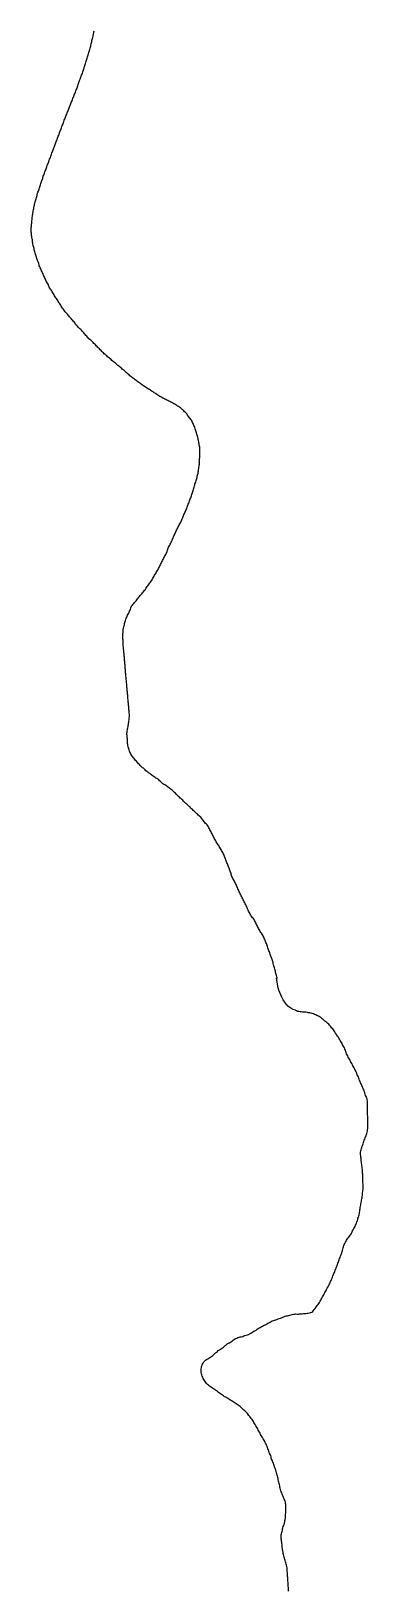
# Model space of a CAD drawing. Header units: inches. Extents: x 141448 to 685535, y 3466439 to 4099221.
# Drawn here: x 164746 to 169013, y 3940774 to 3960580 of the extents above; entities that cross this region are included whole.
import ezdxf

# ---------------------------------------------------------------- set-up
doc = ezdxf.new("R2010")
doc.units = ezdxf.units.IN
doc.header["$MEASUREMENT"] = 0
doc.layers.add('az_county', color=7, linetype='Continuous')

msp = doc.modelspace()

# ---------------------------------------------------------------- linework, layer by layer
at = {"layer": 'az_county'}
msp.add_lwpolyline([(168007.6875, 3940769), (168007.28125, 3940784.75), (168006.890625, 3940800.25), (168006.390625, 3940816.25), (168005.59375, 3940831.75), (168004.78125, 3940847.75), (168003.890625, 3940863.25), (168002.984375, 3940879), (168001.984375, 3940894.75), (168000.890625, 3940910.25), (167999.890625, 3940926), (167998.78125, 3940941.75), (167997.6875, 3940957.5), (167996.6875, 3940973.25), (167995.59375, 3940988.75), (167994.484375, 3941004.5), (167993.28125, 3941020.25), (167992.1875, 3941035.75), (167992.09375, 3941051.75), (167991.390625, 3941067.25), (167988.984375, 3941082.75), (167985.1875, 3941098.25), (167979.59375, 3941112.75), (167973.984375, 3941127.5), (167968.6875, 3941142.25), (167964.1875, 3941157.25), (167960.28125, 3941172.5), (167956.484375, 3941187.75), (167952.890625, 3941203.25), (167949.28125, 3941218.5), (167945.59375, 3941233.75), (167942.1875, 3941249.25), (167939.1875, 3941264.5), (167937.1875, 3941280.25), (167934.28125, 3941295.75), (167930.78125, 3941311.25), (167927.984375, 3941326.5), (167926.984375, 3941342.25), (167926.390625, 3941357.75), (167924.890625, 3941373.75), (167923.28125, 3941389.25), (167920.6875, 3941408.5), (167918.78125, 3941420.25), (167917.28125, 3941436), (167916.890625, 3941451.75), (167916.78125, 3941467.25), (167916.890625, 3941483.25), (167918.1875, 3941498.75), (167921.984375, 3941514.25), (167926.1875, 3941529.25), (167930.28125, 3941544.5), (167934.1875, 3941559.75), (167937.59375, 3941575.25), (167941.59375, 3941590.25), (167947.59375, 3941604.75), (167953.390625, 3941619.25), (167956.984375, 3941634.75), (167960.09375, 3941650.25), (167963.890625, 3941665.5), (167967.28125, 3941680.75), (167969.6875, 3941696.25), (167971.484375, 3941711.75), (167971.484375, 3941727.75), (167972.28125, 3941743.25), (167973.1875, 3941759.25), (167973.984375, 3941774.75), (167974.59375, 3941790.25), (167975.09375, 3941806.25), (167975.78125, 3941821.75), (167976.390625, 3941837.75), (167976.390625, 3941853.25), (167974.890625, 3941869), (167972.1875, 3941884.75), (167969.28125, 3941900.25), (167965.6875, 3941915.25), (167959.6875, 3941929.75), (167952.28125, 3941943.75), (167946.09375, 3941958.25), (167940.1875, 3941972.75), (167934.1875, 3941987.25), (167928.390625, 3942001.75), (167922.78125, 3942016.5), (167916.890625, 3942031.25), (167910.984375, 3942045.75), (167905.890625, 3942060.75), (167901.890625, 3942075.75), (167900.1875, 3942091.5), (167897.984375, 3942107), (167895.28125, 3942122.5), (167892.09375, 3942137.75), (167887.09375, 3942152.75), (167882.09375, 3942167.75), (167879.484375, 3942183.25), (167876.78125, 3942198.75), (167872.28125, 3942213.75), (167867.28125, 3942228.75), (167863.59375, 3942244.25), (167860.09375, 3942259.5), (167855.890625, 3942274.5), (167851.375, 3942289.75), (167846.578125, 3942304.75), (167841.578125, 3942319.5), (167836.46875, 3942334.25), (167831.46875, 3942349.25), (167826.375, 3942364.25), (167821.375, 3942379.25), (167816.265625, 3942394), (167811.171875, 3942408.75), (167806.171875, 3942423.75), (167794.96875, 3942445.5), (167789.875, 3942460.25), (167786.765625, 3942475.75), (167782.46875, 3942491), (167774.96875, 3942504.75), (167769.078125, 3942519.25), (167765.078125, 3942534.5), (167760.375, 3942549.5), (167753.96875, 3942563.75), (167748.078125, 3942578.5), (167742.078125, 3942593.25), (167736.171875, 3942607.75), (167730.171875, 3942622.25), (167723.96875, 3942636.75), (167717.265625, 3942650.75), (167709.96875, 3942664.75), (167702.375, 3942678.5), (167694.671875, 3942692.25), (167686.765625, 3942705.75), (167678.171875, 3942719.25), (167669.96875, 3942732.5), (167661.96875, 3942746), (167654.46875, 3942759.75), (167647.875, 3942774.25), (167640.46875, 3942788), (167632.078125, 3942801.25), (167624.96875, 3942815.25), (167618.875, 3942829.75), (167611.078125, 3942843.5), (167603.171875, 3942857), (167595.171875, 3942870.75), (167587.171875, 3942884.25), (167579.078125, 3942897.75), (167570.875, 3942911), (167562.578125, 3942924.25), (167554.265625, 3942937.75), (167545.875, 3942951), (167536.46875, 3942963.75), (167526.265625, 3942975.75), (167516.671875, 3942988.25), (167506.96875, 3943000.5), (167497.078125, 3943012.75), (167486.671875, 3943024.5), (167476.671875, 3943036.75), (167471.078125, 3943043.25), (167466.578125, 3943048.75), (167455.671875, 3943060), (167443.578125, 3943070.25), (167431.171875, 3943079.75), (167419.875, 3943090.75), (167408.671875, 3943101.75), (167397.171875, 3943112.75), (167384.875, 3943122.25), (167371.875, 3943130.75), (167358.375, 3943139.25), (167344.765625, 3943147.25), (167331.375, 3943155.25), (167318.46875, 3943164.5), (167305.875, 3943173.75), (167292.671875, 3943182.25), (167279.265625, 3943190.5), (167265.765625, 3943198.75), (167252.265625, 3943206.75), (167238.875, 3943214.75), (167225.375, 3943223), (167211.96875, 3943231.25), (167198.46875, 3943239.25), (167185.46875, 3943248.25), (167172.671875, 3943257.25), (167159.96875, 3943266.5), (167147.171875, 3943275.75), (167134.46875, 3943285), (167121.765625, 3943294.25), (167109.078125, 3943303.75), (167096.375, 3943312.75), (167083.46875, 3943321.75), (167070.46875, 3943330.75), (167057.46875, 3943339.25), (167044.765625, 3943348.75), (167031.96875, 3943357.75), (167018.375, 3943365.75), (167004.96875, 3943374.25), (166992.96875, 3943384.25), (166981.96875, 3943395.5), (166970.765625, 3943406.75), (166960.375, 3943418.25), (166950.578125, 3943430.75), (166941.96875, 3943443.75), (166934.765625, 3943457.75), (166928.171875, 3943472.25), (166921.875, 3943486.5), (166915.765625, 3943501.25), (166909.578125, 3943515.75), (166903.96875, 3943530.5), (166899.96875, 3943545.5), (166899.46875, 3943561.25), (166900.375, 3943577), (166901.375, 3943592.75), (166903.375, 3943608.25), (166907.171875, 3943623.5), (166912.078125, 3943638.5), (166918.171875, 3943653.25), (166925.671875, 3943667), (166934.171875, 3943680.25), (166944.96875, 3943691.5), (166957.375, 3943701.25), (166970.46875, 3943710), (166983.578125, 3943718.75), (166996.578125, 3943727.75), (167009.765625, 3943736.25), (167022.96875, 3943745), (167036.078125, 3943753.75), (167048.765625, 3943762.75), (167060.46875, 3943773.25), (167070.96875, 3943785.25), (167083.171875, 3943794.75), (167096.765625, 3943803), (167107.96875, 3943813.75), (167118.671875, 3943825.5), (167131.46875, 3943834.25), (167145.375, 3943841.75), (167158.96875, 3943850), (167171.96875, 3943858.75), (167183.578125, 3943869.25), (167194.96875, 3943880.25), (167207.265625, 3943890), (167219.765625, 3943899.5), (167232.671875, 3943908.75), (167245.765625, 3943917.25), (167259.375, 3943925.25), (167273.578125, 3943932.25), (167287.46875, 3943939.25), (167300.265625, 3943948.25), (167311.46875, 3943959.5), (167323.96875, 3943969.25), (167337.265625, 3943977.75), (167351.375, 3943984.25), (167366.265625, 3943989.75), (167381.375, 3943994), (167396.671875, 3943997.75), (167412.078125, 3944001), (167427.375, 3944004.75), (167441.578125, 3944011.25), (167456.171875, 3944017), (167471.265625, 3944021.75), (167486.46875, 3944026.25), (167501.375, 3944031), (167515.765625, 3944037.25), (167529.375, 3944044.75), (167542.375, 3944053.75), (167555.46875, 3944062.75), (167569.078125, 3944070.5), (167582.96875, 3944077.75), (167596.375, 3944086.25), (167609.171875, 3944095.25), (167621.875, 3944104.5), (167635.171875, 3944112.75), (167649.265625, 3944120), (167663.375, 3944126.75), (167677.375, 3944134.25), (167691.265625, 3944141.5), (167705.078125, 3944148.75), (167718.96875, 3944156.25), (167732.765625, 3944163.75), (167746.578125, 3944171.25), (167760.46875, 3944178.75), (167774.375, 3944186.25), (167788.171875, 3944193.75), (167802.375, 3944200.75), (167816.96875, 3944206.25), (167831.96875, 3944211.25), (167846.875, 3944216), (167861.765625, 3944221), (167876.671875, 3944226.25), (167891.375, 3944231.75), (167906.078125, 3944237.25), (167920.765625, 3944242.75), (167935.46875, 3944248.75), (167949.765625, 3944255.25), (167964.375, 3944261), (167979.578125, 3944264.75), (167995.078125, 3944267.75), (168010.578125, 3944270.5), (168025.96875, 3944273.75), (168041.265625, 3944277.25), (168056.578125, 3944281.5), (168071.875, 3944285.25), (168087.171875, 3944288.75), (168102.671875, 3944290), (168118.375, 3944288.5), (168134.171875, 3944287.5), (168149.765625, 3944289.5), (168165.375, 3944291.75), (168181.078125, 3944292.5), (168196.671875, 3944293.75), (168212.375, 3944295.75), (168227.96875, 3944297.25), (168243.671875, 3944298.25), (168259.265625, 3944300.25), (168274.671875, 3944303.5), (168289.96875, 3944307.75), (168304.46875, 3944313.25), (168316.578125, 3944323.25), (168326.265625, 3944335.75), (168335.671875, 3944348.5), (168345.265625, 3944360.75), (168354.96875, 3944373.25), (168364.46875, 3944385.75), (168373.765625, 3944398.5), (168382.96875, 3944411.25), (168391.96875, 3944424.25), (168400.578125, 3944437.25), (168408.765625, 3944450.75), (168416.671875, 3944464.25), (168424.375, 3944478.25), (168431.96875, 3944491.75), (168439.46875, 3944505.75), (168446.96875, 3944519.5), (168454.46875, 3944533.25), (168461.875, 3944547.25), (168469.171875, 3944561.25), (168476.671875, 3944575), (168484.265625, 3944588.75), (168491.96875, 3944602.5), (168499.765625, 3944616.25), (168507.484375, 3944630), (168514.984375, 3944643.75), (168522.390625, 3944657.75), (168529.484375, 3944671.75), (168536.28125, 3944685.75), (168542.59375, 3944700.25), (168548.6875, 3944714.75), (168554.78125, 3944729.25), (168560.78125, 3944743.75), (168566.78125, 3944758.25), (168572.6875, 3944772.75), (168578.484375, 3944787.25), (168584.390625, 3944802), (168590.09375, 3944816.75), (168595.890625, 3944831.25), (168601.59375, 3944845.75), (168607.1875, 3944860.75), (168612.890625, 3944875.25), (168618.484375, 3944890), (168624.09375, 3944904.75), (168629.59375, 3944919.5), (168635.09375, 3944934.25), (168640.6875, 3944948.75), (168646.09375, 3944963.75), (168651.59375, 3944978.25), (168657.09375, 3944993.25), (168662.484375, 3945008), (168667.890625, 3945022.75), (168673.390625, 3945037.5), (168678.78125, 3945052.25), (168684.1875, 3945067), (168688.78125, 3945082), (168692.6875, 3945097.25), (168696.1875, 3945112.75), (168699.984375, 3945128), (168704.484375, 3945143), (168709.984375, 3945157.75), (168715.984375, 3945172.25), (168722.59375, 3945186.5), (168730.1875, 3945200.25), (168738.28125, 3945213.75), (168745.484375, 3945227.75), (168753.28125, 3945241.5), (168762.390625, 3945254.25), (168772.09375, 3945266.75), (168782.484375, 3945278.75), (168792.28125, 3945290.75), (168801.1875, 3945303.75), (168808.984375, 3945317.5), (168814.984375, 3945332), (168821.484375, 3945346.25), (168829.6875, 3945359.75), (168837.890625, 3945373.25), (168844.984375, 3945387.25), (168851.6875, 3945401.5), (168858.1875, 3945415.75), (168864.59375, 3945430.25), (168870.6875, 3945444.75), (168876.59375, 3945459.25), (168881.78125, 3945474.25), (168885.78125, 3945489.25), (168889.484375, 3945504.75), (168893.984375, 3945519.75), (168898.484375, 3945534.75), (168902.78125, 3945549.75), (168906.984375, 3945565), (168910.390625, 3945580.25), (168913.1875, 3945595.75), (168914.6875, 3945611.5), (168916.59375, 3945627), (168919.1875, 3945642.75), (168921.6875, 3945658.25), (168924.390625, 3945673.75), (168926.984375, 3945689.25), (168929.6875, 3945704.75), (168932.390625, 3945720.25), (168935.09375, 3945735.75), (168937.78125, 3945751.25), (168940.6875, 3945766.5), (168943.984375, 3945782), (168946.78125, 3945797.25), (168947.1875, 3945813.25), (168947.390625, 3945828.75), (168949.6875, 3945844.25), (168952.1875, 3945859.75), (168954.59375, 3945875.25), (168955.890625, 3945891.25), (168956.390625, 3945906.75), (168955.6875, 3945922.75), (168953.1875, 3945938.25), (168951.09375, 3945953.75), (168950.390625, 3945969.25), (168949.984375, 3945985.25), (168949.78125, 3946000.75), (168949.890625, 3946016.75), (168950.484375, 3946032.25), (168951.09375, 3946048.25), (168950.484375, 3946063.75), (168948.6875, 3946079.25), (168946.984375, 3946095.25), (168946.484375, 3946110.75), (168946.09375, 3946126.5), (168944.59375, 3946142.25), (168942.484375, 3946157.75), (168940.1875, 3946173.25), (168937.890625, 3946188.75), (168935.59375, 3946204.25), (168933.375, 3946219.5), (168931.375, 3946235.75), (168929.671875, 3946251.25), (168927.875, 3946266.75), (168926.078125, 3946282.25), (168924.46875, 3946298), (168923.078125, 3946313.75), (168922.078125, 3946329.5), (168922.46875, 3946345.25), (168925.375, 3946360.75), (168929.078125, 3946375.75), (168933.671875, 3946391), (168938.671875, 3946405.75), (168943.875, 3946420.75), (168949.078125, 3946435.75), (168954.375, 3946450.25), (168959.578125, 3946465.25), (168964.765625, 3946480.25), (168969.375, 3946495.25), (168974.265625, 3946510.25), (168980.46875, 3946524.75), (168986.875, 3946539), (168993.375, 3946553.5), (168999.078125, 3946568.25), (169003.265625, 3946583), (169006.765625, 3946598.25), (169009.578125, 3946614), (169011.671875, 3946629.75), (169012.875, 3946645.25), (169013.078125, 3946661.25), (169013.265625, 3946676.75), (169013.375, 3946692.5), (169013.46875, 3946708.25), (169013.375, 3946723.75), (169013.265625, 3946739.75), (169013.171875, 3946755.25), (169012.96875, 3946771.25), (169012.765625, 3946786.75), (169012.46875, 3946802.5), (169012.265625, 3946818.25), (169011.96875, 3946834), (169011.578125, 3946849.75), (169011.265625, 3946865.5), (169010.875, 3946881.25), (169010.46875, 3946897), (169010.078125, 3946912.75), (169009.671875, 3946928.25), (169009.265625, 3946944.25), (169008.875, 3946959.75), (169008.46875, 3946975.75), (169008.171875, 3946991.25), (169006.96875, 3947007.25), (169003.96875, 3947022.25), (168997.96875, 3947036.75), (168991.578125, 3947051.25), (168986.265625, 3947066.25), (168981.171875, 3947081.25), (168976.875, 3947096.25), (168971.875, 3947111.25), (168965.875, 3947125.75), (168959.765625, 3947140.25), (168953.46875, 3947154.75), (168947.265625, 3947169), (168940.96875, 3947183.5), (168934.578125, 3947197.75), (168928.375, 3947212.25), (168922.078125, 3947226.75), (168915.96875, 3947241.25), (168910.171875, 3947255.75), (168904.96875, 3947270.75), (168899.96875, 3947285.75), (168894.375, 3947300.25), (168886.671875, 3947313.75), (168878.96875, 3947327.75), (168873.671875, 3947342.5), (168868.671875, 3947357.25), (168862.171875, 3947371.75), (168855.078125, 3947385.75), (168847.96875, 3947399.75), (168840.671875, 3947413.75), (168833.46875, 3947427.75), (168826.171875, 3947441.75), (168818.875, 3947455.5), (168811.46875, 3947469.25), (168804.078125, 3947483.25), (168796.671875, 3947497.25), (168789.265625, 3947511), (168781.078125, 3947524.5), (168772.96875, 3947537.75), (168766.765625, 3947552.25), (168760.578125, 3947566.75), (168752.96875, 3947580.75), (168745.875, 3947594.75), (168739.96875, 3947609.25), (168734.671875, 3947624.25), (168729.46875, 3947638.75), (168723.671875, 3947653.5), (168716.671875, 3947667.75), (168709.46875, 3947681.5), (168702.078125, 3947695.5), (168694.578125, 3947709.25), (168687.078125, 3947723.25), (168679.46875, 3947736.75), (168671.765625, 3947750.5), (168663.96875, 3947764.25), (168656.265625, 3947777.75), (168648.671875, 3947791.75), (168640.671875, 3947805.25), (168631.765625, 3947818.25), (168622.578125, 3947830.75), (168616.671875, 3947839.75), (168613.875, 3947844), (168605.265625, 3947857.25), (168597.171875, 3947870.75), (168588.96875, 3947884.25), (168579.46875, 3947896.75), (168569.578125, 3947908.75), (168559.46875, 3947921), (168549.375, 3947933), (168539.078125, 3947944.75), (168528.96875, 3947957), (168518.96875, 3947969.25), (168507.875, 3947980.25), (168495.765625, 3947990.25), (168483.171875, 3947999.75), (168470.671875, 3948009.25), (168458.375, 3948019.25), (168446.375, 3948029.25), (168434.171875, 3948039.25), (168421.671875, 3948048.75), (168408.765625, 3948057.75), (168395.46875, 3948066.25), (168381.875, 3948074), (168367.875, 3948081.25), (168353.46875, 3948087.75), (168339.46875, 3948094.75), (168325.46875, 3948101.75), (168310.265625, 3948105.75), (168294.875, 3948109.25), (168279.46875, 3948112.75), (168264.078125, 3948115.75), (168248.671875, 3948119), (168233.171875, 3948121.5), (168217.46875, 3948122.25), (168201.671875, 3948122.5), (168186.078125, 3948123.75), (168170.46875, 3948125.5), (168154.765625, 3948127.5), (168139.078125, 3948129.25), (168123.765625, 3948132.25), (168109.46875, 3948138.75), (168100.578125, 3948143.25), (168095.375, 3948146.25), (168080.265625, 3948150.75), (168065.171875, 3948155.25), (168051.96875, 3948163.25), (168039.671875, 3948173.25), (168026.46875, 3948181.75), (168013.375, 3948190.75), (168001.265625, 3948200.75), (167989.875, 3948211.5), (167979.171875, 3948223), (167969.078125, 3948235.25), (167941.96875, 3948278.5), (167924.875, 3948312.25), (167910.078125, 3948340.75), (167896.578125, 3948371.25), (167887.96875, 3948401.25), (167876.875, 3948430.25), (167854.671875, 3948553), (167864.171875, 3948552.75), (167863.375, 3948558.75), (167859.171875, 3948572.5), (167854.96875, 3948586.25), (167851.46875, 3948600.25), (167848.375, 3948614), (167845.265625, 3948628), (167842.078125, 3948641.75), (167838.875, 3948655.75), (167835.765625, 3948669.75), (167832.375, 3948683.75), (167828.25, 3948697.25), (167823.859375, 3948711), (167819.75, 3948724.75), (167815.953125, 3948738.5), (167812.25, 3948752.25), (167808.5625, 3948766.25), (167804.5625, 3948779.75), (167799.953125, 3948793.25), (167795.25, 3948806.75), (167790.453125, 3948820.25), (167785.5625, 3948833.75), (167780.65625, 3948847.25), (167775.75, 3948860.75), (167770.75, 3948874), (167765.75, 3948887.25), (167760.65625, 3948900.75), (167755.65625, 3948914.25), (167750.75, 3948927.75), (167746.0625, 3948941.25), (167741.953125, 3948954.75), (167737.65625, 3948968.5), (167732.75, 3948981.75), (167727.5625, 3948995.25), (167722.25, 3949008.5), (167716.5625, 3949021.75), (167710.75, 3949034.75), (167705.15625, 3949047.75), (167699.453125, 3949061), (167693.75, 3949074.25), (167687.859375, 3949087.25), (167681.65625, 3949100), (167674.859375, 3949112.5), (167667.25, 3949124.75), (167659.0625, 3949136.25), (167650.859375, 3949148.25), (167643.25, 3949160.25), (167636.359375, 3949172.75), (167629.453125, 3949185.25), (167622.75, 3949197.75), (167616.0625, 3949210.75), (167609.453125, 3949223.25), (167602.953125, 3949236), (167596.5625, 3949248.75), (167590.15625, 3949261.75), (167583.75, 3949274.25), (167578.453125, 3949287.75), (167573.75, 3949301.25), (167565.0625, 3949312.25), (167553.859375, 3949321.75), (167543.453125, 3949331.75), (167536.0625, 3949343.75), (167529.25, 3949356.25), (167522.65625, 3949368.75), (167516.0625, 3949381.25), (167509.5625, 3949394.25), (167503.25, 3949407), (167496.953125, 3949419.75), (167490.65625, 3949432.75), (167484.453125, 3949445.75), (167478.25, 3949458.5), (167472.15625, 3949471.5), (167465.953125, 3949484.25), (167459.859375, 3949498.75), (167453.65625, 3949510.25), (167447.453125, 3949523.25), (167441.25, 3949536.25), (167434.953125, 3949549), (167428.5625, 3949561.75), (167422.15625, 3949574.5), (167415.65625, 3949587.25), (167409.15625, 3949600), (167402.859375, 3949612.75), (167396.75, 3949625.75), (167390.65625, 3949638.75), (167384.75, 3949651.75), (167378.859375, 3949664.75), (167372.953125, 3949677.75), (167366.953125, 3949690.75), (167360.953125, 3949703.75), (167354.953125, 3949716.75), (167348.953125, 3949729.75), (167342.953125, 3949742.75), (167336.859375, 3949755.75), (167330.75, 3949768.5), (167324.5625, 3949781.25), (167318.0625, 3949794.25), (167311.0625, 3949806.75), (167304.0625, 3949819.25), (167297.5625, 3949831.75), (167291.953125, 3949844.75), (167287.359375, 3949858.5), (167283.25, 3949872.25), (167279.5625, 3949886.25), (167275.0625, 3949899.75), (167270.0625, 3949913), (167264.953125, 3949926.25), (167259.75, 3949939.75), (167254.5625, 3949953), (167249.359375, 3949966.25), (167244.0625, 3949979.75), (167238.859375, 3949992.75), (167233.5625, 3950006.25), (167228.453125, 3950019.75), (167218.25, 3950045.25), (167213.0625, 3950058.75), (167207.953125, 3950072), (167202.65625, 3950085.25), (167197.359375, 3950098.75), (167192.15625, 3950112), (167186.65625, 3950125.25), (167180.65625, 3950138.25), (167174.0625, 3950150.75), (167167.25, 3950163.25), (167160.15625, 3950175.75), (167152.953125, 3950188.25), (167145.75, 3950200.5), (167138.453125, 3950212.75), (167130.953125, 3950225), (167123.359375, 3950237), (167115.5625, 3950249), (167107.859375, 3950261.25), (167100.15625, 3950273.25), (167092.65625, 3950285.25), (167085.5625, 3950297.75), (167078.65625, 3950310.25), (167071.859375, 3950322.75), (167065.15625, 3950335.5), (167058.5625, 3950348.25), (167051.953125, 3950361), (167045.453125, 3950373.75), (167038.859375, 3950386.5), (167032.359375, 3950399.25), (167025.859375, 3950412), (167019.359375, 3950424.75), (167012.75, 3950437.5), (167006.15625, 3950450.25), (166999.453125, 3950462.75), (166992.65625, 3950475.25), (166985.859375, 3950487.75), (166978.859375, 3950500.25), (166969.25, 3950510.25), (166957.65625, 3950519), (166947.859375, 3950529.25), (166938.453125, 3950540.25), (166929.75, 3950551.5), (166921.65625, 3950563.25), (166913.5625, 3950575.25), (166904.5625, 3950586.25), (166894.75, 3950596.75), (166884.5625, 3950606.75), (166873.75, 3950616), (166862.65625, 3950625), (166852.65625, 3950635.25), (166842.75, 3950645.5), (166832.359375, 3950655.25), (166821.75, 3950664.75), (166811.359375, 3950674.75), (166801.0625, 3950684.75), (166790.75, 3950694.75), (166780.453125, 3950704.75), (166770.359375, 3950714.75), (166760.25, 3950724.75), (166750.0625, 3950734.75), (166739.953125, 3950744.75), (166729.75, 3950754.75), (166719.453125, 3950764.75), (166708.75, 3950774.25), (166697.15625, 3950782.75), (166686.65625, 3950792.25), (166677.75, 3950803.75), (166667.859375, 3950813.75), (166656.953125, 3950823.25), (166645.953125, 3950832.25), (166635.140625, 3950841.75), (166624.640625, 3950851.25), (166614.046875, 3950861), (166603.4375, 3950870.75), (166593.140625, 3950880.75), (166583.34375, 3950891), (166573.640625, 3950901.5), (166563.84375, 3950912), (166553.640625, 3950921.75), (166542.9375, 3950931.25), (166531.9375, 3950940.5), (166520.734375, 3950949.25), (166509.546875, 3950958.25), (166498.34375, 3950967.25), (166487.140625, 3950976.25), (166475.84375, 3950984.75), (166464.546875, 3950993.5), (166452.9375, 3951001.75), (166440.4375, 3951009), (166427.734375, 3951015.75), (166415.640625, 3951023.25), (166404.640625, 3951032.25), (166394.234375, 3951042), (166384.046875, 3951052.25), (166373.734375, 3951062), (166362.84375, 3951071.25), (166351.4375, 3951079.75), (166339.640625, 3951088), (166327.640625, 3951095.75), (166315.734375, 3951103.75), (166303.9375, 3951111.75), (166292.34375, 3951120.25), (166280.84375, 3951128.75), (166269.4375, 3951137.25), (166258.046875, 3951146), (166248.734375, 3951153), (166235.140625, 3951163.25), (166223.546875, 3951171.5), (166211.734375, 3951179.75), (166200.046875, 3951187.75), (166190.234375, 3951198.25), (166181.234375, 3951209.5), (166171.4375, 3951219.75), (166159.046875, 3951226.75), (166147.546875, 3951235.25), (166137.4375, 3951245.25), (166127.546875, 3951255.75), (166117.84375, 3951266.25), (166108.046875, 3951276.75), (166098.4375, 3951287.25), (166088.84375, 3951298), (166079.4375, 3951308.75), (166070.140625, 3951319.75), (166061.046875, 3951330.75), (166051.9375, 3951341.75), (166042.9375, 3951352.75), (166034.140625, 3951364), (166025.4375, 3951375.25), (166017.34375, 3951387.25), (166010.4375, 3951399.75), (166004.34375, 3951412.75), (165998.4375, 3951425.75), (165992.9375, 3951438.75), (165988.34375, 3951452.25), (165984.4375, 3951466.25), (165979.9375, 3951479.75), (165974.84375, 3951493.25), (165971.34375, 3951507), (165969.734375, 3951521.25), (165968.9375, 3951535.25), (165968.546875, 3951549.75), (165968.140625, 3951564.25), (165967.34375, 3951578.25), (165966.046875, 3951592.75), (165964.4375, 3951606.75), (165962.84375, 3951621), (165961.234375, 3951635.25), (165960.046875, 3951649.5), (165960.546875, 3951663.75), (165961.734375, 3951678), (165962.734375, 3951692.25), (165965.046875, 3951706.25), (165967.9375, 3951720.25), (165971.046875, 3951734.25), (165973.84375, 3951748.25), (165976.140625, 3951762.5), (165978.34375, 3951776.75), (165980.34375, 3951790.75), (165982.4375, 3951805), (165984.734375, 3951819), (165987.140625, 3951833.25), (165988.734375, 3951847.25), (165989.84375, 3951861.75), (165990.546875, 3951875.75), (165991.140625, 3951890.25), (165990.640625, 3951904.5), (165989.4375, 3951918.75), (165988.234375, 3951932.75), (165987.046875, 3951947.25), (165985.734375, 3951961.25), (165984.546875, 3951975.75), (165983.234375, 3951989.75), (165982.046875, 3952004.25), (165980.734375, 3952018.25), (165979.4375, 3952032.75), (165978.234375, 3952046.75), (165976.9375, 3952061.25), (165975.640625, 3952075.25), (165974.4375, 3952089.75), (165973.140625, 3952103.75), (165971.84375, 3952118.25), (165970.546875, 3952132.25), (165969.234375, 3952146.5), (165967.9375, 3952160.75), (165966.640625, 3952175), (165965.4375, 3952189.25), (165964.140625, 3952203.5), (165962.84375, 3952217.75), (165961.546875, 3952232), (165960.234375, 3952246.25), (165958.9375, 3952260.5), (165957.640625, 3952274.75), (165956.4375, 3952289), (165955.140625, 3952303.25), (165953.84375, 3952317.25), (165952.546875, 3952331.75), (165951.234375, 3952345.75), (165949.9375, 3952360.25), (165948.734375, 3952374.25), (165947.4375, 3952388.75), (165946.234375, 3952402.75), (165944.9375, 3952417.25), (165943.734375, 3952431.25), (165942.4375, 3952445.75), (165941.234375, 3952459.75), (165940.046875, 3952474.25), (165938.84375, 3952488.25), (165937.640625, 3952502.75), (165936.4375, 3952516.75), (165935.34375, 3952531.25), (165934.234375, 3952545.25), (165933.046875, 3952559.75), (165931.9375, 3952573.75), (165930.84375, 3952588.25), (165929.640625, 3952602.25), (165928.4375, 3952616.75), (165927.34375, 3952630.75), (165926.046875, 3952645.25), (165924.84375, 3952659.25), (165923.640625, 3952673.75), (165922.140625, 3952687.75), (165920.34375, 3952702.25), (165918.546875, 3952716.25), (165916.9375, 3952730.5), (165915.9375, 3952744.75), (165914.9375, 3952759), (165914.046875, 3952773.5), (165913.234375, 3952787.5), (165912.4375, 3952801.75), (165911.640625, 3952816.25), (165910.9375, 3952830.25), (165910.234375, 3952844.75), (165909.546875, 3952858.75), (165908.9375, 3952873.25), (165908.4375, 3952887.5), (165908.046875, 3952901.75), (165908.046875, 3952916), (165908.734375, 3952930.25), (165910.046875, 3952944.5), (165911.4375, 3952958.75), (165911.546875, 3952973.25), (165912.140625, 3952987.25), (165916.734375, 3953000.75), (165922.234375, 3953014.25), (165925.9375, 3953027.75), (165928.546875, 3953042), (165930.9375, 3953056.25), (165933.4375, 3953070.25), (165936.640625, 3953084.25), (165940.9375, 3953097.75), (165945.9375, 3953111.25), (165951.4375, 3953124.25), (165957.140625, 3953137.5), (165963.046875, 3953150.75), (165968.9375, 3953163.75), (165975.4375, 3953176.25), (165981.9375, 3953189.25), (165987.84375, 3953202.25), (165993.4375, 3953215.25), (165998.84375, 3953228.5), (166004.234375, 3953241.75), (166009.4375, 3953255.25), (166014.234375, 3953268.75), (166021.234375, 3953281), (166030.234375, 3953292.25), (166039.546875, 3953303), (166048.546875, 3953314.25), (166057.546875, 3953325.25), (166066.546875, 3953336.25), (166075.546875, 3953347.25), (166084.546875, 3953358.5), (166093.546875, 3953369.75), (166102.546875, 3953380.75), (166111.546875, 3953391.75), (166120.4375, 3953403), (166129.4375, 3953414.25), (166138.34375, 3953425.25), (166147.34375, 3953436.5), (166156.4375, 3953447.75), (166165.84375, 3953458.25), (166175.140625, 3953469.25), (166184.34375, 3953480.25), (166193.140625, 3953491.25), (166201.546875, 3953502.75), (166209.84375, 3953514.75), (166217.9375, 3953526.25), (166226.140625, 3953538.25), (166234.4375, 3953549.75), (166242.84375, 3953561.25), (166251.234375, 3953572.75), (166259.4375, 3953584.75), (166267.34375, 3953596.75), (166274.734375, 3953608.75), (166282.046875, 3953621.25), (166289.140625, 3953633.5), (166296.234375, 3953645.75), (166303.4375, 3953658.25), (166310.640625, 3953670.75), (166317.9375, 3953683), (166325.234375, 3953695.25), (166332.4375, 3953707.75), (166339.640625, 3953719.75), (166346.84375, 3953732.25), (166353.9375, 3953744.75), (166361.046875, 3953757.25), (166367.9375, 3953769.75), (166374.640625, 3953782.25), (166381.046875, 3953795), (166387.4375, 3953807.75), (166393.734375, 3953820.75), (166400.046875, 3953833.5), (166406.34375, 3953846.25), (166412.546875, 3953859.25), (166418.84375, 3953872), (166425.140625, 3953884.75), (166431.4375, 3953897.75), (166437.84375, 3953910.5), (166444.34375, 3953923.25), (166451.34375, 3953935.75), (166458.140625, 3953948.25), (166464.34375, 3953961.25), (166469.4375, 3953974.5), (166473.9375, 3953988.25), (166478.234375, 3954001.75), (166482.9375, 3954015.25), (166488.546875, 3954028.25), (166495.640625, 3954040.75), (166502.640625, 3954053.25), (166509.546875, 3954065.75), (166515.9375, 3954078.75), (166521.9375, 3954091.5), (166527.734375, 3954104.75), (166533.546875, 3954117.75), (166539.34375, 3954130.75), (166545.046875, 3954143.75), (166550.734375, 3954157), (166556.4375, 3954170.25), (166562.140625, 3954183.25), (166567.9375, 3954196.25), (166573.734375, 3954209.25), (166579.4375, 3954222.5), (166585.140625, 3954235.75), (166591.140625, 3954248.75), (166597.34375, 3954261.5), (166603.84375, 3954274.25), (166610.34375, 3954287), (166616.9375, 3954299.75), (166623.546875, 3954312.25), (166630.234375, 3954324.75), (166637.234375, 3954337.25), (166643.9375, 3954350), (166649.84375, 3954363.25), (166655.4375, 3954376.25), (166661.046875, 3954389.25), (166666.546875, 3954402.75), (166671.9375, 3954415.75), (166677.546875, 3954429), (166683.046875, 3954442.25), (166688.734375, 3954455.25), (166694.640625, 3954468.25), (166700.640625, 3954481.25), (166706.640625, 3954494.25), (166712.4375, 3954507.25), (166718.046875, 3954520.5), (166723.34375, 3954533.75), (166728.234375, 3954547.25), (166732.9375, 3954560.75), (166737.9375, 3954574.25), (166743.046875, 3954587.5), (166748.234375, 3954600.75), (166753.4375, 3954614.25), (166758.546875, 3954627.5), (166763.34375, 3954640.75), (166767.9375, 3954654.25), (166772.640625, 3954667.75), (166777.234375, 3954681.5), (166781.84375, 3954695), (166786.34375, 3954708.75), (166790.84375, 3954722.25), (166795.234375, 3954735.75), (166799.734375, 3954749.25), (166804.046875, 3954763), (166807.9375, 3954776.75), (166811.4375, 3954790.75), (166815.046875, 3954804.5), (166818.734375, 3954818.25), (166822.84375, 3954832), (166827.234375, 3954845.5), (166831.640625, 3954859.25), (166836.140625, 3954872.75), (166840.34375, 3954886.25), (166844.4375, 3954900.25), (166848.546875, 3954913.75), (166852.4375, 3954927.75), (166856.140625, 3954941.5), (166859.4375, 3954955.25), (166862.140625, 3954969.25), (166864.4375, 3954983.5), (166866.546875, 3954997.75), (166868.4375, 3955011.75), (166870.234375, 3955026), (166872.140625, 3955040.25), (166874.234375, 3955054.25), (166876.640625, 3955068.5), (166878.546875, 3955082.75), (166878.640625, 3955096.75), (166877.4375, 3955111.25), (166878.140625, 3955125.25), (166879.9375, 3955139.75), (166881.734375, 3955153.75), (166883.234375, 3955168), (166884.140625, 3955182.25), (166884.640625, 3955196.75), (166884.9375, 3955210.75), (166885.140625, 3955225.25), (166885.234375, 3955239.5), (166885.4375, 3955253.75), (166885.234375, 3955268.25), (166884.140625, 3955282.25), (166882.140625, 3955296.5), (166879.4375, 3955310.75), (166876.640625, 3955324.75), (166874.140625, 3955338.75), (166871.9375, 3955352.75), (166869.734375, 3955366.75), (166867.4375, 3955381), (166864.640625, 3955395), (166861.4375, 3955409), (166858.046875, 3955422.75), (166854.546875, 3955436.75), (166850.84375, 3955450.75), (166847.046875, 3955464.25), (166843.140625, 3955478.25), (166839.140625, 3955491.75), (166834.640625, 3955505.25), (166829.546875, 3955518.75), (166824.140625, 3955532), (166819.046875, 3955545.25), (166814.4375, 3955559), (166809.734375, 3955572.5), (166804.640625, 3955585.75), (166798.84375, 3955598.75), (166792.4375, 3955611.75), (166785.640625, 3955624.25), (166783.046875, 3955628.75), (166783.34375, 3955636.25), (166770.9375, 3955648.75), (166763.140625, 3955660.75), (166753.640625, 3955671.5), (166743.34375, 3955681.75), (166734.234375, 3955692.5), (166729.046875, 3955706), (166721.734375, 3955718), (166711.546875, 3955728), (166700.84375, 3955737.75), (166690.84375, 3955747.75), (166681.34375, 3955758.75), (166670.9375, 3955768.25), (166660.234375, 3955777.75), (166649.234375, 3955786.75), (166637.9375, 3955795.75), (166626.34375, 3955804), (166614.4375, 3955812.25), (166602.546875, 3955819.75), (166590.4375, 3955827.5), (166578.234375, 3955835.25), (166566.046875, 3955842.5), (166553.734375, 3955849.75), (166541.4375, 3955857), (166528.9375, 3955864), (166516.234375, 3955870.75), (166503.4375, 3955877), (166490.640625, 3955883.25), (166477.84375, 3955889.75), (166464.9375, 3955896), (166452.046875, 3955902.25), (166439.140625, 3955908.25), (166426.234375, 3955914.75), (166413.546875, 3955921.25), (166400.9375, 3955927.75), (166388.546875, 3955935), (166376.34375, 3955942.25), (166364.234375, 3955949.75), (166352.140625, 3955957.75), (166340.234375, 3955965.5), (166328.34375, 3955973.25), (166316.4375, 3955981.25), (166304.546875, 3955989.25), (166292.625, 3955998.5), (166280.71875, 3956005.25), (166268.625, 3956013), (166256.625, 3956020.75), (166244.53125, 3956028.25), (166232.421875, 3956036), (166220.421875, 3956043.75), (166208.328125, 3956051.25), (166193.828125, 3956061), (166181.921875, 3956068.75), (166169.921875, 3956076.75), (166158.125, 3956084.75), (166146.328125, 3956092.75), (166134.625, 3956101.25), (166123.03125, 3956109.5), (166111.421875, 3956117.75), (166099.828125, 3956126.25), (166088.328125, 3956134.75), (166076.71875, 3956143.25), (166065.21875, 3956151.75), (166053.828125, 3956160.25), (166042.421875, 3956168.75), (166031.125, 3956177.75), (166019.921875, 3956186.25), (166008.828125, 3956195.5), (165997.921875, 3956204.75), (165987.03125, 3956214), (165976.21875, 3956223.25), (165965.421875, 3956232.75), (165954.71875, 3956242.25), (165943.921875, 3956251.75), (165933.328125, 3956261.25), (165922.625, 3956270.75), (165912.03125, 3956280.25), (165901.328125, 3956289.75), (165890.421875, 3956299.25), (165879.53125, 3956308.25), (165868.53125, 3956317.25), (165857.53125, 3956326.5), (165846.421875, 3956335.75), (165835.421875, 3956344.75), (165824.328125, 3956353.75), (165813.328125, 3956362.75), (165802.21875, 3956371.75), (165791.21875, 3956381), (165780.328125, 3956390.25), (165769.421875, 3956399.5), (165758.53125, 3956408.75), (165747.625, 3956418), (165736.828125, 3956427.25), (165725.921875, 3956436.75), (165715.125, 3956446.25), (165704.421875, 3956455.5), (165693.71875, 3956465), (165683.03125, 3956474.5), (165672.53125, 3956484.25), (165662.125, 3956494), (165651.71875, 3956503.75), (165641.53125, 3956513.75), (165631.328125, 3956523.75), (165621.21875, 3956534), (165611.21875, 3956544.25), (165601.21875, 3956554.25), (165591.21875, 3956564.75), (165581.21875, 3956574.75), (165571.328125, 3956585.25), (165561.421875, 3956595.25), (165551.421875, 3956605.75), (165541.421875, 3956615.75), (165531.421875, 3956626.25), (165521.328125, 3956636.25), (165510.828125, 3956646), (165500.125, 3956655.5), (165489.125, 3956664.75), (165478.625, 3956674.25), (165468.625, 3956684.5), (165458.921875, 3956695), (165449.328125, 3956705.75), (165439.921875, 3956716.25), (165430.53125, 3956727.25), (165421.421875, 3956738.25), (165412.21875, 3956749.25), (165402.921875, 3956760), (165393.53125, 3956770.75), (165383.71875, 3956781.25), (165373.328125, 3956791), (165362.625, 3956800.75), (165352.421875, 3956810.5), (165343.421875, 3956821.75), (165333.71875, 3956832.25), (165322.921875, 3956841.75), (165313.921875, 3956852.75), (165306.625, 3956865), (165298.421875, 3956876.75), (165288.625, 3956887.25), (165278.71875, 3956897.5), (165269.53125, 3956908.25), (165260.71875, 3956919.75), (165251.625, 3956930.75), (165242.421875, 3956941.75), (165233.125, 3956952.5), (165223.828125, 3956963.25), (165214.53125, 3956974.25), (165205.328125, 3956985.25), (165196.125, 3956996), (165187.03125, 3957007.25), (165178.21875, 3957018.25), (165169.53125, 3957029.75), (165160.921875, 3957041.25), (165152.125, 3957052.5), (165143.53125, 3957063.75), (165134.921875, 3957075.25), (165126.921875, 3957087.25), (165119.921875, 3957099.75), (165112.921875, 3957112.25), (165105.328125, 3957124.25), (165097.421875, 3957136.25), (165089.53125, 3957148), (165081.53125, 3957159.75), (165073.421875, 3957171.75), (165065.53125, 3957183.5), (165057.71875, 3957195.5), (165050.125, 3957207.75), (165042.625, 3957219.75), (165035.21875, 3957232), (165027.828125, 3957244.25), (165020.421875, 3957256.5), (165013.21875, 3957268.75), (165006.125, 3957281.25), (164998.71875, 3957293.5), (164990.625, 3957305.25), (164982.921875, 3957317.5), (164975.53125, 3957329.75), (164969.328125, 3957342.5), (164966.03125, 3957356.5), (164960.421875, 3957369.5), (164951.71875, 3957381), (164943.53125, 3957392.75), (164937.40625, 3957405.5), (164931.90625, 3957418.75), (164926.203125, 3957431.75), (164920.109375, 3957444.75), (164914.109375, 3957457.75), (164907.90625, 3957470.75), (164901.8125, 3957483.75), (164895.703125, 3957496.75), (164889.609375, 3957509.5), (164883.609375, 3957522.5), (164877.703125, 3957535.5), (164871.90625, 3957548.5), (164866.40625, 3957561.75), (164860.90625, 3957575), (164854.609375, 3957587.75), (164848.703125, 3957600.75), (164845.8125, 3957614.75), (164843.203125, 3957628.75), (164837.90625, 3957642.25), (164829.90625, 3957659.75), (164826.3125, 3957668.25), (164821.40625, 3957681.75), (164816.703125, 3957695.25), (164812.203125, 3957708.75), (164807.90625, 3957722.25), (164803.515625, 3957736.25), (164799.109375, 3957749.75), (164794.8125, 3957763.25), (164790.609375, 3957777), (164786.703125, 3957790.75), (164783.3125, 3957804.75), (164781.90625, 3957818.75), (164779.515625, 3957832.75), (164774.8125, 3957846.5), (164770.3125, 3957860.25), (164767.703125, 3957874.25), (164765.90625, 3957888.25), (164764.40625, 3957902.5), (164762.8125, 3957916.75), (164760.703125, 3957930.75), (164757.90625, 3957945), (164754.90625, 3957959), (164752.109375, 3957973), (164750.015625, 3957987), (164748.609375, 3958001.25), (164747.609375, 3958015.5), (164746.90625, 3958029.75), (164746.40625, 3958044.25), (164746.40625, 3958058.5), (164746.703125, 3958072.75), (164747.203125, 3958087.25), (164747.90625, 3958101.25), (164749.109375, 3958115.5), (164750.703125, 3958129.75), (164752.109375, 3958144), (164753.203125, 3958158.25), (164754.609375, 3958172.5), (164756.3125, 3958186.75), (164758.015625, 3958200.75), (164759.515625, 3958215.25), (164761.203125, 3958229.25), (164762.90625, 3958243.5), (164764.8125, 3958257.75), (164767.40625, 3958271.75), (164770.109375, 3958285.75), (164772.90625, 3958299.75), (164775.8125, 3958313.75), (164778.609375, 3958327.75), (164781.3125, 3958341.75), (164783.90625, 3958356), (164786.515625, 3958370), (164789.3125, 3958384.25), (164792.203125, 3958398), (164795.609375, 3958411.75), (164799.3125, 3958425.75), (164803.40625, 3958439.25), (164807.8125, 3958453), (164811.8125, 3958466.75), (164815.703125, 3958480.5), (164819.515625, 3958494.25), (164823.015625, 3958508.25), (164827.109375, 3958521.75), (164832.015625, 3958535.25), (164836.703125, 3958548.75), (164841.109375, 3958562.25), (164845.515625, 3958575.75), (164849.90625, 3958589.5), (164854.203125, 3958603.25), (164858.515625, 3958616.75), (164862.90625, 3958630.25), (164867.3125, 3958644), (164871.8125, 3958657.75), (164876.3125, 3958671.25), (164881.609375, 3958684.5), (164887.515625, 3958697.5), (164891.515625, 3958711.25), (164895.015625, 3958725.25), (164899.515625, 3958738.75), (164904.515625, 3958752), (164909.40625, 3958765.5), (164914.40625, 3958778.75), (164919.40625, 3958792.25), (164924.40625, 3958805.75), (164929.40625, 3958819), (164934.3125, 3958832.5), (164939.3125, 3958845.75), (164944.3125, 3958859.25), (164949.3125, 3958872.75), (164954.3125, 3958886), (164959.3125, 3958899.5), (164964.3125, 3958912.75), (164969.3125, 3958926.25), (164974.3125, 3958939.75), (164979.3125, 3958953), (164984.3125, 3958966.25), (164989.3125, 3958979.75), (164994.3125, 3958993.25), (164999.3125, 3959006.75), (165004.3125, 3959020), (165009.3125, 3959033.25), (165014.3125, 3959046.75), (165019.40625, 3959060.25), (165024.40625, 3959073.5), (165029.40625, 3959087), (165034.40625, 3959100.25), (165039.40625, 3959113.75), (165044.40625, 3959127.25), (165049.40625, 3959140.5), (165054.515625, 3959153.75), (165059.515625, 3959167.25), (165064.515625, 3959180.75), (165069.609375, 3959194), (165074.609375, 3959207.25), (165079.609375, 3959220.75), (165084.703125, 3959234.25), (165089.703125, 3959247.75), (165094.703125, 3959261), (165099.8125, 3959274.25), (165104.8125, 3959287.75), (165109.90625, 3959301.25), (165114.90625, 3959314.5), (165119.90625, 3959327.75), (165125.015625, 3959341.25), (165130.015625, 3959354.75), (165135.015625, 3959368), (165140.109375, 3959381.25), (165145.109375, 3959394.75), (165150.203125, 3959408.25), (165155.203125, 3959421.5), (165160.3125, 3959434.75), (165165.3125, 3959448.25), (165170.40625, 3959461.75), (165175.40625, 3959475), (165180.515625, 3959488.25), (165185.515625, 3959501.75), (165190.8125, 3959515), (165196.703125, 3959528.25), (165202.609375, 3959541.25), (165207.90625, 3959554.5), (165213.109375, 3959567.75), (165218.3125, 3959581.25), (165223.40625, 3959594.5), (165228.515625, 3959607.75), (165233.609375, 3959621.25), (165238.703125, 3959634.5), (165243.8125, 3959647.75), (165249.015625, 3959661.25), (165254.203125, 3959674.5), (165259.40625, 3959687.75), (165264.609375, 3959701.25), (165269.8125, 3959714.25), (165275.015625, 3959727.75), (165280.3125, 3959741), (165285.515625, 3959754.25), (165290.8125, 3959767.75), (165296.015625, 3959781), (165301.3125, 3959794.25), (165306.515625, 3959807.5), (165311.90625, 3959820.75), (165317.203125, 3959834.25), (165322.8125, 3959847.25), (165328.109375, 3959860.75), (165333.203125, 3959874), (165337.3125, 3959887.75), (165340.515625, 3959901.75), (165344.8125, 3959915.25), (165349.90625, 3959928.75), (165355.015625, 3959941.75), (165360.109375, 3959955.25), (165365.109375, 3959968.75), (165370.203125, 3959982), (165375.3125, 3959995.25), (165380.40625, 3960008.75), (165385.40625, 3960022.25), (165390.40625, 3960035.5), (165395.515625, 3960048.75), (165400.515625, 3960062.25), (165405.40625, 3960075.75), (165410.203125, 3960089.25), (165414.703125, 3960102.75), (165419.015625, 3960116.25), (165423.203125, 3960130.25), (165427.3125, 3960143.75), (165431.40625, 3960157.5), (165435.703125, 3960171.25), (165440.203125, 3960184.75), (165444.515625, 3960198.25), (165448.703125, 3960212), (165452.609375, 3960225.75), (165456.515625, 3960239.25), (165460.40625, 3960253.25), (165464.3125, 3960266.75), (165468.109375, 3960280.75), (165472.015625, 3960294.5), (165475.90625, 3960308.25), (165479.703125, 3960322), (165483.609375, 3960335.75), (165487.609375, 3960349.5), (165491.703125, 3960363.25), (165496.109375, 3960376.75), (165500.109375, 3960390.75), (165503.40625, 3960404.5), (165506.40625, 3960418.5), (165509.703125, 3960432.25), (165513.109375, 3960446.25), (165516.015625, 3960460.25), (165518.703125, 3960474.25), (165521.90625, 3960488.25), (165526.203125, 3960501.75), (165530.015625, 3960515.75), (165532.90625, 3960529.75), (165535.8125, 3960543.75), (165538.609375, 3960557.75), (165541.3125, 3960571.75), (165544.015625, 3960585.75)], dxfattribs=at)

doc.saveas('drawing.dxf')
